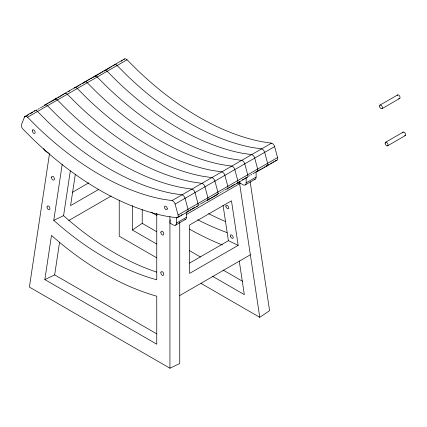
<?xml version="1.0" encoding="UTF-8"?>
<svg xmlns="http://www.w3.org/2000/svg" width="427" height="427" viewBox="0 0 427 427"><rect width="100%" height="100%" fill="white"/><g stroke="black" fill="none" stroke-linecap="round" stroke-linejoin="round"><path stroke-width="0.64" d="M156.901 213.425L156.757 215.421L150.987 212.091M170.17 219.702L169.93 223.027L173.234 224.933A4.628 2.674 60 0 0 176.511 223.043L186.46 217.3L186.46 212.027M49.521 153.506L29.388 287.077L169.93 368.213L179.746 363.537L179.746 222.339M44.84 279.584L51.491 235.426A319.353 199.671 64.5 0 0 94.751 267.964L103.585 273.28A319.353 199.671 64.5 0 0 156.757 296.199L156.757 344.199L44.84 279.584L54.656 274.903L156.762 333.855M156.757 213.511L156.757 279.808A304.35 190.287 64.5 0 1 53.765 220.348L62.198 164.406M54.656 274.903L59.518 242.611M53.765 220.348L63.58 215.667L70.327 170.912M75.323 174.184L70.583 205.638L98.568 189.481M26.095 116.123L24.435 117.083L21.499 124.583A3.496 2.018 60 0 0 22.925 129.055L32.991 139.149A299.252 172.775 60 0 0 166.557 216.265L176.623 217.791L177.728 217.151M156.634 244.004L132.407 230.014L142.223 223.358L142.223 209.481M186.658 214.354L240.732 183.023M201.021 283.411L259.771 317.33L269.586 310.68L250.153 181.715M24.931 116.432L34.881 110.689M44.835 104.946L124.438 58.985M27.2 115.487L28.305 114.847M29.965 113.892L32.73 112.296M36.044 110.379L37.154 109.739M38.259 109.104L39.364 108.463M40.469 107.823L43.784 105.912M45.999 104.636L44.339 105.592A3.437 1.986 60 0 1 47.456 105.731L57.122 115.423A280.304 161.833 60 0 0 182.233 187.656L191.894 189.118A3.427 1.98 60 0 1 195.011 192.572L197.963 203.53A3.437 1.986 60 0 1 196.521 206.3M47.103 103.996L48.208 103.355M49.313 102.72L50.418 102.08M51.523 101.445L57.053 98.253M58.157 97.612L59.262 96.972M60.367 96.337L61.477 95.696M62.582 95.061L63.687 94.42M68.662 91.549L69.766 90.908M75.296 87.716L76.401 87.081M77.506 86.441L78.611 85.806M79.716 85.165L80.82 84.525M82.48 83.569L84.14 82.614A3.437 1.986 60 0 1 84.268 82.352M86.35 81.338L87.455 80.698M88.56 80.057L89.67 79.422M90.775 78.781L91.88 78.146M92.985 77.506L94.089 76.865M94.645 76.55L98.514 74.314M99.619 73.674L100.724 73.038M101.829 72.398L102.934 71.763M109.568 67.93L104.039 71.122A3.437 1.986 60 0 1 107.161 71.261L116.822 80.954A280.304 161.833 60 0 0 241.933 153.186L251.594 154.649A3.427 1.98 60 0 1 254.711 158.102L257.662 169.06A3.437 1.986 60 0 1 256.515 171.851M110.673 67.295L111.778 66.655M112.883 66.014L113.993 65.379A3.437 1.986 60 0 1 117.11 65.518L126.771 75.211A280.304 161.833 60 0 0 251.882 147.443L261.543 148.906A3.427 1.98 60 0 1 264.66 152.359L267.617 163.317A3.437 1.986 60 0 1 266.176 166.087L268.941 164.491M115.098 64.739L116.203 64.103M121.177 61.226L122.282 60.591M24.435 117.083A3.437 1.986 60 0 1 27.558 117.222L127.059 59.775L136.72 69.462A280.304 161.833 60 0 0 261.831 141.695L271.497 143.162A3.427 1.98 60 0 1 274.614 146.616L277.566 157.568A3.437 1.986 60 0 1 276.125 160.344L275.02 160.979M72.222 192.412L88.784 182.852M68.747 220.524L111.223 195.998M27.558 117.222L37.218 126.91A280.304 161.833 60 0 0 162.329 199.142L171.99 200.61L271.497 143.162M176.623 217.791A3.437 1.986 60 0 0 178.064 215.016L175.107 204.063L274.614 146.616M178.064 215.016L277.566 157.568M178.833 216.51L179.938 215.875M181.048 215.235L182.153 214.6M189.892 210.132L190.997 209.492M192.102 208.851L194.867 207.255M198.181 205.344L199.286 204.704M200.391 204.063L205.921 200.871M207.026 200.236L208.13 199.596M209.241 198.961L210.346 198.32M211.45 197.685L212.555 197.044M213.66 196.404L216.425 194.808M218.085 193.853L219.19 193.212M220.295 192.577L221.399 191.936M222.504 191.301L223.609 190.661M224.714 190.02L226.374 189.065A3.437 1.986 60 0 0 227.815 186.295L224.858 175.337A3.427 1.98 60 0 0 221.741 171.884L212.08 170.421A280.304 161.833 60 0 1 86.969 98.189L77.308 88.496A3.437 1.986 60 0 0 74.319 88.095M229.139 187.469L230.244 186.834M231.349 186.193L232.453 185.553M233.564 184.918L234.669 184.277M242.408 179.81L243.513 179.169M244.618 178.534L245.722 177.894M248.487 176.298L249.592 175.662M250.697 175.022L251.802 174.387M252.907 173.746L255.672 172.15M256.227 171.83L258.436 170.554M259.541 169.914L260.646 169.279M261.756 168.638L262.861 168.003M263.966 167.363L265.071 166.722M270.601 163.53L271.705 162.895M272.81 162.255L273.915 161.619M177.429 217.685L197.333 206.193M207.282 200.45L217.231 194.707M227.185 188.958L247.084 177.472M257.033 171.723L276.936 160.237M379.982 105.122L397.59 94.959M239.584 181.539L239.584 182.809L242.888 184.72A4.628 2.674 60 0 0 246.16 182.831L256.109 177.088L256.109 171.814M175.55 225.162L185.499 219.419M245.205 184.95L255.154 179.207M382.021 108.65L399.629 98.482M385.581 142.282L403.189 132.114M387.62 145.81L405.228 135.642M189.561 263.117L228.397 240.695L238.175 245.36L231.461 200.802L189.631 224.954L189.631 273.387L238.175 245.36M179.746 295.559L250.35 254.796M237.343 182.665L239.643 183.765L259.771 317.33M48.416 152.871L46.212 151.601A4.628 2.674 60 0 1 43.618 148.623M142.223 223.358L156.645 231.685M189.529 250.67L200.487 257.001M222.985 269.992L242.6 281.313M212.593 276.312L244.324 294.63L239.259 261.02M156.672 257.807L119.234 236.19L119.234 200.21M223.065 205.312L228.397 240.695M239.488 181.822L239.643 183.765M246.16 177.557L246.16 182.831M176.511 217.77L176.511 223.043M169.93 216.654L169.93 368.213M132.407 205.563L132.407 230.014M397.217 95.488A2.039 1.174 60 0 1 398.861 95.226A2.039 1.174 60 0 1 400.046 97.692A2.039 1.174 60 0 1 398.61 98.386M402.821 132.648A2.039 1.174 60 0 1 405.228 133.288A2.039 1.174 60 0 1 404.582 135.701M256.109 177.088A4.628 2.674 60 0 1 254.092 179.409M34.39 111.335A3.437 1.986 60 0 1 37.507 111.474L47.167 121.167A280.304 161.833 60 0 0 172.278 193.399L181.939 194.861A3.427 1.98 60 0 1 185.062 198.32L188.013 209.273A3.437 1.986 60 0 1 186.572 212.043M186.46 217.3A4.628 2.674 60 0 1 184.822 219.627M84.434 82.133A3.437 1.986 60 0 1 87.257 82.753L96.918 92.44A280.304 161.833 60 0 0 222.035 164.673L231.696 166.14A3.427 1.98 60 0 1 234.813 169.594L237.764 180.546A3.437 1.986 60 0 1 236.889 183.306M94.218 76.609A3.437 1.986 60 0 1 97.212 77.009L106.873 86.697A280.304 161.833 60 0 0 231.984 158.929L241.645 160.397A3.427 1.98 60 0 1 244.762 163.851L247.713 174.803A3.437 1.986 60 0 1 246.278 177.573M64.536 93.625A3.437 1.986 60 0 1 67.359 94.239L77.02 103.932A280.304 161.833 60 0 0 202.131 176.164L211.792 177.632A3.427 1.98 60 0 1 214.909 181.085L217.866 192.038A3.437 1.986 60 0 1 216.713 194.829M171.99 200.61A3.427 1.98 60 0 1 175.107 204.063M54.416 99.587A3.437 1.986 60 0 1 57.41 99.987L67.071 109.675A280.304 161.833 60 0 0 192.182 181.907L201.843 183.375A3.427 1.98 60 0 1 204.96 186.829L207.912 197.781A3.437 1.986 60 0 1 206.476 200.557M123.942 59.631A3.437 1.986 60 0 1 127.059 59.775M156.72 272.127A304.35 190.287 64.5 0 1 63.58 215.667M225.515 221.506A304.35 159.826 55.9 0 1 208.648 213.687M227.105 232.608A304.35 159.826 55.9 0 1 197.69 219.756M222.451 244.986A319.353 167.704 55.9 0 1 189.449 229.128M32.463 130.08L32.319 130.4A2.039 1.174 60 0 0 33.963 133.416A2.039 1.174 60 0 0 34.891 131.361A2.039 1.174 60 0 0 32.463 130.08M167.229 208.285L167.085 207.805A2.039 1.174 60 0 0 164.657 206.278A2.039 1.174 60 0 0 165.591 209.406A2.039 1.174 60 0 0 167.229 208.285M379.56 106.056A2.039 1.174 60 0 0 381.722 108.746A2.039 1.174 60 0 0 381.722 105.864A2.039 1.174 60 0 0 379.56 106.056M385.159 143.216A2.039 1.174 60 0 0 387.321 145.901A2.039 1.174 60 0 0 387.321 143.018A2.039 1.174 60 0 0 385.159 143.216M51.518 177.365A2.039 1.276 64.5 0 0 53.567 180.114A2.039 1.276 64.5 0 0 53.791 177.12A2.039 1.276 64.5 0 0 51.518 177.365M160.878 232.304A2.039 1.276 64.5 0 0 162.933 235.058A2.039 1.276 64.5 0 0 163.151 232.058A2.039 1.276 64.5 0 0 160.878 232.304M47.05 206.983A2.039 1.276 64.5 0 0 49.105 209.732A2.039 1.276 64.5 0 0 49.329 206.737A2.039 1.276 64.5 0 0 47.05 206.983M160.878 272.698A2.039 1.276 64.5 0 0 162.933 275.447A2.039 1.276 64.5 0 0 163.151 272.453A2.039 1.276 64.5 0 0 160.878 272.698M225.931 206.583A2.039 1.084 55.5 0 0 228.418 208.68A2.039 1.084 55.5 0 0 227.564 205.654A2.039 1.084 55.5 0 0 225.931 206.583M230.393 236.2A2.039 1.084 55.5 0 0 232.88 238.298A2.039 1.084 55.5 0 0 232.026 235.272A2.039 1.084 55.5 0 0 230.393 236.2"/></g></svg>
